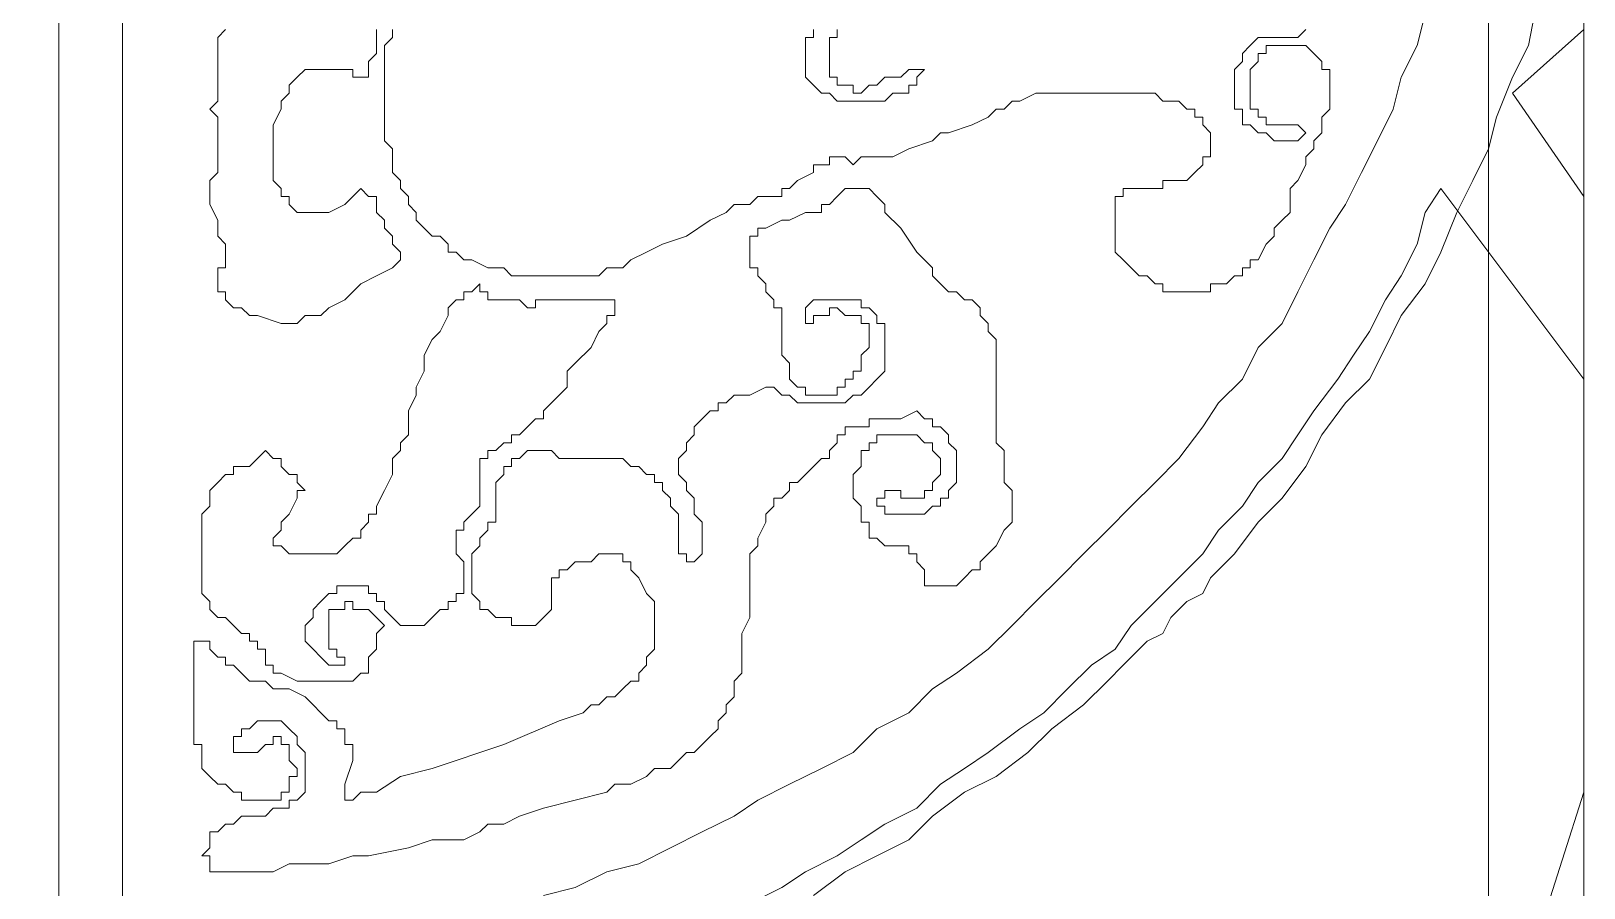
# Model space of a CAD drawing. Extents: x -66030 to 95157, y -13132 to 45879.
# Drawn here: x -49999 to -49236, y 27180 to 27601 of the extents above; entities that cross this region are included whole.
import ezdxf

# ---------------------------------------------------------------- set-up
doc = ezdxf.new("R2010")
doc.units = 0
doc.header["$LTSCALE"] = 100
doc.header["$MEASUREMENT"] = 0
doc.layers.get('0').update_dxf_attribs({"linetype": 'CONTINUOUS'})

msp = doc.modelspace()

# ---------------------------------------------------------------- linework, layer by layer
at = {"lineweight": 0}
for points in [[(-50727.7, 24422.57), (-49235.62, 24422.57), (-49235.62, 29164.42), (-50727.7, 29164.42), (-50727.7, 24422.57)], [(-50680.82, 24469.45), (-49282.49, 24469.45), (-49282.49, 29113.64), (-50680.82, 29113.64), (-50680.82, 24469.45)], [(-49985.56, 28555.09), (-49954.31, 28555.09), (-49954.31, 27109.88), (-49985.56, 27109.88), (-49985.56, 28555.09)], [(-49540.28, 27469.23), (-49536.38, 27469.23), (-49536.38, 27469.23), (-49532.47, 27465.32), (-49532.47, 27465.32), (-49532.47, 27461.42), (-49532.47, 27461.42), (-49528.56, 27457.51), (-49528.56, 27453.6), (-49524.66, 27449.7), (-49524.66, 27441.89), (-49524.66, 27437.98), (-49524.66, 27434.07), (-49524.66, 27430.17), (-49524.66, 27426.26), (-49524.66, 27422.36), (-49524.66, 27414.55), (-49524.66, 27410.64), (-49524.66, 27406.73), (-49524.66, 27402.83), (-49524.66, 27398.92), (-49520.75, 27395.02), (-49520.75, 27383.3), (-49520.75, 27379.39), (-49516.85, 27375.49), (-49516.85, 27367.67), (-49516.85, 27367.67), (-49516.85, 27363.77), (-49516.85, 27363.77), (-49516.85, 27359.86), (-49520.75, 27355.96), (-49520.75, 27355.96), (-49524.66, 27348.14), (-49528.56, 27344.24), (-49528.56, 27344.24), (-49532.47, 27340.33), (-49532.47, 27336.43), (-49536.38, 27336.43), (-49540.28, 27332.52), (-49540.28, 27332.52), (-49544.19, 27328.61), (-49548.09, 27328.61), (-49548.09, 27328.61), (-49552, 27328.61), (-49555.9, 27328.61), (-49559.81, 27328.61), (-49559.81, 27332.52), (-49559.81, 27332.52), (-49559.81, 27336.43), (-49563.72, 27340.33), (-49563.72, 27344.24), (-49567.62, 27344.24), (-49567.62, 27344.24), (-49567.62, 27344.24), (-49567.62, 27348.14), (-49571.53, 27348.14), (-49575.43, 27348.14), (-49579.34, 27348.14), (-49583.25, 27352.05), (-49583.25, 27352.05), (-49587.15, 27352.05), (-49587.15, 27355.96), (-49587.15, 27355.96), (-49587.15, 27359.86), (-49591.06, 27359.86), (-49591.06, 27363.77), (-49591.06, 27367.67), (-49594.96, 27371.58), (-49594.96, 27371.58), (-49594.96, 27375.49), (-49594.96, 27379.39), (-49594.96, 27379.39), (-49594.96, 27383.3), (-49591.06, 27387.2), (-49591.06, 27387.2), (-49591.06, 27391.11), (-49591.06, 27395.02), (-49587.15, 27395.02), (-49587.15, 27398.92), (-49583.25, 27398.92), (-49583.25, 27402.83), (-49579.34, 27402.83), (-49579.34, 27402.83), (-49575.43, 27402.83), (-49571.53, 27402.83), (-49571.53, 27402.83), (-49567.62, 27402.83), (-49563.72, 27402.83), (-49563.72, 27402.83), (-49559.81, 27398.92), (-49555.9, 27398.92), (-49555.9, 27395.02), (-49555.9, 27395.02), (-49552, 27391.11), (-49552, 27387.2), (-49552, 27387.2), (-49552, 27383.3), (-49555.9, 27379.39), (-49555.9, 27375.49), (-49559.81, 27375.49), (-49559.81, 27371.58), (-49559.81, 27371.58), (-49563.72, 27371.58), (-49563.72, 27371.58), (-49563.72, 27371.58), (-49567.62, 27371.58), (-49567.62, 27371.58), (-49567.62, 27371.58), (-49571.53, 27371.58), (-49571.53, 27375.49), (-49571.53, 27375.49), (-49575.43, 27375.49), (-49579.34, 27375.49), (-49579.34, 27375.49), (-49579.34, 27371.58), (-49583.25, 27371.58), (-49583.25, 27371.58), (-49583.25, 27367.67), (-49579.34, 27367.67), (-49579.34, 27367.67), (-49579.34, 27363.77), (-49575.43, 27363.77), (-49575.43, 27363.77), (-49575.43, 27363.77), (-49571.53, 27363.77), (-49571.53, 27363.77), (-49567.62, 27363.77), (-49567.62, 27363.77), (-49567.62, 27363.77), (-49563.72, 27363.77), (-49559.81, 27363.77), (-49559.81, 27363.77), (-49555.9, 27367.67), (-49555.9, 27367.67), (-49552, 27367.67), (-49552, 27371.58), (-49552, 27371.58), (-49548.09, 27371.58), (-49548.09, 27375.49), (-49548.09, 27375.49), (-49544.19, 27379.39), (-49544.19, 27379.39), (-49544.19, 27383.3), (-49544.19, 27383.3), (-49544.19, 27387.2), (-49544.19, 27387.2), (-49544.19, 27391.11), (-49544.19, 27391.11), (-49544.19, 27395.02), (-49544.19, 27395.02), (-49548.09, 27398.92), (-49548.09, 27398.92), (-49548.09, 27402.83), (-49548.09, 27402.83), (-49552, 27406.73), (-49552, 27406.73), (-49555.9, 27406.73), (-49555.9, 27410.64), (-49559.81, 27410.64), (-49559.81, 27410.64), (-49563.72, 27414.55), (-49571.53, 27410.64), (-49579.34, 27410.64), (-49587.15, 27410.64), (-49587.15, 27406.73), (-49591.06, 27406.73), (-49594.96, 27406.73), (-49598.87, 27406.73), (-49598.87, 27402.83), (-49598.87, 27402.83), (-49602.78, 27402.83), (-49602.78, 27402.83), (-49602.78, 27398.92), (-49602.78, 27398.92), (-49602.78, 27398.92), (-49606.68, 27395.02), (-49606.68, 27391.11), (-49610.59, 27391.11), (-49614.49, 27387.2), (-49618.4, 27383.3), (-49622.31, 27379.39), (-49626.21, 27379.39), (-49626.21, 27375.49), (-49630.12, 27371.58), (-49634.02, 27371.58), (-49634.02, 27367.67), (-49637.93, 27363.77), (-49637.93, 27359.86), (-49641.84, 27352.05), (-49641.84, 27348.14), (-49645.74, 27344.24), (-49645.74, 27344.24), (-49645.74, 27340.33), (-49645.74, 27332.52), (-49645.74, 27324.71), (-49645.74, 27312.99), (-49649.65, 27305.18), (-49649.65, 27297.37), (-49649.65, 27289.55), (-49649.65, 27285.65), (-49653.55, 27281.74), (-49653.55, 27277.84), (-49653.55, 27273.93), (-49657.46, 27270.02), (-49657.46, 27266.12), (-49661.37, 27262.21), (-49661.37, 27258.31), (-49665.27, 27254.4), (-49665.27, 27254.4), (-49669.18, 27250.49), (-49673.08, 27246.59), (-49676.99, 27246.59), (-49680.9, 27242.68), (-49684.8, 27238.78), (-49692.61, 27238.78), (-49696.52, 27234.87), (-49704.33, 27230.96), (-49712.14, 27230.96), (-49716.05, 27227.06), (-49731.67, 27223.15), (-49747.3, 27219.25), (-49759.02, 27215.34), (-49766.83, 27211.43), (-49774.64, 27211.43), (-49778.55, 27207.53), (-49786.36, 27203.62), (-49790.26, 27203.62), (-49801.98, 27203.62), (-49813.7, 27199.72), (-49833.23, 27195.81), (-49841.04, 27195.81), (-49852.76, 27191.9), (-49860.57, 27191.9), (-49872.29, 27191.9), (-49880.1, 27188), (-49891.82, 27188), (-49899.63, 27188), (-49903.54, 27188), (-49907.44, 27188), (-49907.44, 27188), (-49911.35, 27188), (-49911.35, 27191.9), (-49911.35, 27191.9), (-49911.35, 27191.9), (-49911.35, 27191.9), (-49911.35, 27195.81), (-49915.25, 27195.81), (-49911.35, 27199.72), (-49911.35, 27199.72), (-49911.35, 27203.62), (-49911.35, 27207.53), (-49907.44, 27207.53), (-49907.44, 27207.53), (-49903.54, 27211.43), (-49903.54, 27211.43), (-49899.63, 27211.43), (-49895.72, 27215.34), (-49895.72, 27215.34), (-49891.82, 27215.34), (-49884.01, 27215.34), (-49880.1, 27219.25), (-49876.19, 27219.25), (-49872.29, 27219.25), (-49872.29, 27223.15), (-49868.38, 27223.15), (-49868.38, 27223.15), (-49868.38, 27223.15), (-49864.48, 27227.06), (-49864.48, 27227.06), (-49864.48, 27227.06), (-49864.48, 27230.96), (-49864.48, 27234.87), (-49864.48, 27234.87), (-49864.48, 27238.78), (-49864.48, 27242.68), (-49864.48, 27246.59), (-49864.48, 27246.59), (-49868.38, 27250.49), (-49868.38, 27254.4), (-49868.38, 27254.4), (-49872.29, 27258.31), (-49872.29, 27258.31), (-49876.19, 27262.21), (-49876.19, 27262.21), (-49880.1, 27262.21), (-49884.01, 27262.21), (-49887.91, 27262.21), (-49891.82, 27258.31), (-49891.82, 27258.31), (-49895.72, 27258.31), (-49895.72, 27258.31), (-49895.72, 27254.4), (-49899.63, 27254.4), (-49899.63, 27250.49), (-49899.63, 27250.49), (-49899.63, 27246.59), (-49899.63, 27246.59), (-49899.63, 27246.59), (-49899.63, 27246.59), (-49899.63, 27246.59), (-49895.72, 27246.59), (-49895.72, 27246.59), (-49891.82, 27246.59), (-49887.91, 27246.59), (-49884.01, 27250.49), (-49880.1, 27250.49), (-49880.1, 27254.4), (-49880.1, 27254.4), (-49876.19, 27254.4), (-49876.19, 27254.4), (-49876.19, 27250.49), (-49876.19, 27250.49), (-49872.29, 27250.49), (-49872.29, 27250.49), (-49872.29, 27246.59), (-49872.29, 27246.59), (-49872.29, 27242.68), (-49868.38, 27238.78), (-49868.38, 27234.87), (-49872.29, 27234.87), (-49872.29, 27230.96), (-49872.29, 27230.96), (-49872.29, 27227.06), (-49872.29, 27227.06), (-49876.19, 27227.06), (-49876.19, 27223.15), (-49876.19, 27223.15), (-49880.1, 27223.15), (-49884.01, 27223.15), (-49884.01, 27223.15), (-49887.91, 27223.15), (-49891.82, 27223.15), (-49895.72, 27223.15), (-49895.72, 27227.06), (-49899.63, 27227.06), (-49899.63, 27227.06), (-49903.54, 27230.96), (-49907.44, 27230.96), (-49907.44, 27230.96), (-49911.35, 27234.87), (-49911.35, 27234.87), (-49915.25, 27238.78), (-49915.25, 27242.68), (-49915.25, 27242.68), (-49915.25, 27246.59), (-49915.25, 27250.49), (-49919.16, 27250.49), (-49919.16, 27254.4), (-49919.16, 27258.31), (-49919.16, 27262.21), (-49919.16, 27262.21), (-49919.16, 27266.12), (-49919.16, 27273.93), (-49919.16, 27277.84), (-49919.16, 27281.74), (-49919.16, 27285.65), (-49919.16, 27289.55), (-49919.16, 27297.37), (-49919.16, 27297.37), (-49919.16, 27297.37), (-49919.16, 27301.27), (-49915.25, 27301.27), (-49915.25, 27301.27), (-49915.25, 27301.27), (-49915.25, 27301.27), (-49915.25, 27301.27), (-49911.35, 27301.27), (-49911.35, 27297.37), (-49911.35, 27297.37), (-49907.44, 27293.46), (-49907.44, 27293.46), (-49903.54, 27293.46), (-49903.54, 27289.55), (-49899.63, 27289.55), (-49895.72, 27285.65), (-49891.82, 27281.74), (-49884.01, 27281.74), (-49880.1, 27277.84), (-49872.29, 27277.84), (-49864.48, 27273.93), (-49860.57, 27270.02), (-49856.66, 27266.12), (-49852.76, 27262.21), (-49848.85, 27262.21), (-49848.85, 27258.31), (-49848.85, 27258.31), (-49844.95, 27258.31), (-49844.95, 27254.4), (-49844.95, 27250.49), (-49841.04, 27250.49), (-49841.04, 27246.59), (-49841.04, 27246.59), (-49841.04, 27242.68), (-49844.95, 27230.96), (-49844.95, 27227.06), (-49844.95, 27227.06), (-49844.95, 27223.15), (-49844.95, 27223.15), (-49844.95, 27223.15), (-49841.04, 27223.15), (-49841.04, 27223.15), (-49837.13, 27227.06), (-49829.32, 27227.06), (-49817.6, 27234.87), (-49801.98, 27238.78), (-49766.83, 27250.49), (-49739.49, 27262.21), (-49727.77, 27266.12), (-49723.86, 27270.02), (-49719.96, 27270.02), (-49716.05, 27273.93), (-49712.14, 27273.93), (-49708.24, 27277.84), (-49704.33, 27281.74), (-49700.43, 27281.74), (-49700.43, 27285.65), (-49696.52, 27289.55), (-49696.52, 27293.46), (-49692.61, 27297.37), (-49692.61, 27301.27), (-49692.61, 27305.18), (-49692.61, 27309.08), (-49692.61, 27312.99), (-49692.61, 27320.8), (-49696.52, 27324.71), (-49700.43, 27332.52), (-49704.33, 27336.43), (-49704.33, 27340.33), (-49704.33, 27340.33), (-49708.24, 27340.33), (-49708.24, 27344.24), (-49712.14, 27344.24), (-49712.14, 27344.24), (-49716.05, 27344.24), (-49719.96, 27344.24), (-49719.96, 27344.24), (-49723.86, 27340.33), (-49731.67, 27340.33), (-49735.58, 27336.43), (-49735.58, 27336.43), (-49739.49, 27336.43), (-49739.49, 27332.52), (-49739.49, 27332.52), (-49743.39, 27332.52), (-49743.39, 27328.61), (-49743.39, 27324.71), (-49743.39, 27320.8), (-49743.39, 27316.9), (-49743.39, 27316.9), (-49747.3, 27312.99), (-49747.3, 27312.99), (-49747.3, 27312.99), (-49751.2, 27309.08), (-49751.2, 27309.08), (-49751.2, 27309.08), (-49755.11, 27309.08), (-49755.11, 27309.08), (-49759.02, 27309.08), (-49762.92, 27309.08), (-49762.92, 27312.99), (-49766.83, 27312.99), (-49770.73, 27312.99), (-49770.73, 27312.99), (-49770.73, 27312.99), (-49774.64, 27316.9), (-49774.64, 27316.9), (-49778.55, 27316.9), (-49778.55, 27320.8), (-49778.55, 27320.8), (-49782.45, 27324.71), (-49782.45, 27328.61), (-49782.45, 27332.52), (-49782.45, 27332.52), (-49782.45, 27336.43), (-49782.45, 27340.33), (-49782.45, 27344.24), (-49778.55, 27348.14), (-49778.55, 27352.05), (-49774.64, 27355.96), (-49774.64, 27355.96), (-49774.64, 27359.86), (-49770.73, 27359.86), (-49770.73, 27359.86), (-49770.73, 27363.77), (-49770.73, 27367.67), (-49770.73, 27371.58), (-49770.73, 27375.49), (-49770.73, 27379.39), (-49770.73, 27379.39), (-49766.83, 27383.3), (-49766.83, 27383.3), (-49766.83, 27387.2), (-49762.92, 27387.2), (-49762.92, 27387.2), (-49762.92, 27391.11), (-49759.02, 27391.11), (-49759.02, 27391.11), (-49755.11, 27395.02), (-49755.11, 27395.02), (-49755.11, 27395.02), (-49751.2, 27395.02), (-49751.2, 27395.02), (-49747.3, 27395.02), (-49743.39, 27395.02), (-49739.49, 27391.11), (-49735.58, 27391.11), (-49735.58, 27391.11), (-49731.67, 27391.11), (-49727.77, 27391.11), (-49723.86, 27391.11), (-49719.96, 27391.11), (-49716.05, 27391.11), (-49708.24, 27391.11), (-49704.33, 27387.2), (-49700.43, 27387.2), (-49696.52, 27383.3), (-49692.61, 27383.3), (-49692.61, 27379.39), (-49692.61, 27379.39), (-49688.71, 27379.39), (-49688.71, 27375.49), (-49688.71, 27375.49), (-49684.8, 27371.58), (-49684.8, 27371.58), (-49684.8, 27367.67), (-49684.8, 27367.67), (-49680.9, 27363.77), (-49680.9, 27363.77), (-49680.9, 27359.86), (-49680.9, 27355.96), (-49680.9, 27352.05), (-49680.9, 27348.14), (-49680.9, 27344.24), (-49676.99, 27344.24), (-49676.99, 27340.33), (-49676.99, 27340.33), (-49676.99, 27340.33), (-49673.08, 27340.33), (-49673.08, 27340.33), (-49673.08, 27340.33), (-49673.08, 27340.33), (-49669.18, 27344.24), (-49669.18, 27344.24), (-49669.18, 27348.14), (-49669.18, 27352.05), (-49669.18, 27355.96), (-49669.18, 27355.96), (-49669.18, 27359.86), (-49673.08, 27363.77), (-49673.08, 27371.58), (-49676.99, 27375.49), (-49676.99, 27379.39), (-49680.9, 27383.3), (-49680.9, 27383.3), (-49680.9, 27387.2), (-49680.9, 27391.11), (-49676.99, 27395.02), (-49676.99, 27398.92), (-49676.99, 27398.92), (-49673.08, 27402.83), (-49673.08, 27402.83), (-49673.08, 27406.73), (-49669.18, 27410.64), (-49669.18, 27410.64), (-49665.27, 27414.55), (-49661.37, 27414.55), (-49661.37, 27418.45), (-49657.46, 27418.45), (-49653.55, 27422.36), (-49653.55, 27422.36), (-49649.65, 27422.36), (-49645.74, 27422.36), (-49637.93, 27426.26), (-49634.02, 27426.26), (-49630.12, 27422.36), (-49626.21, 27422.36), (-49626.21, 27422.36), (-49622.31, 27418.45), (-49622.31, 27418.45), (-49618.4, 27418.45), (-49614.49, 27418.45), (-49614.49, 27418.45), (-49610.59, 27418.45), (-49606.68, 27418.45), (-49606.68, 27418.45), (-49602.78, 27418.45), (-49598.87, 27418.45), (-49598.87, 27418.45), (-49594.96, 27422.36), (-49594.96, 27422.36), (-49591.06, 27422.36), (-49591.06, 27422.36), (-49587.15, 27426.26), (-49587.15, 27426.26), (-49583.25, 27430.17), (-49583.25, 27430.17), (-49583.25, 27430.17), (-49579.34, 27434.07), (-49579.34, 27434.07), (-49579.34, 27437.98), (-49579.34, 27437.98), (-49579.34, 27441.89), (-49579.34, 27441.89), (-49579.34, 27445.79), (-49579.34, 27449.7), (-49579.34, 27453.6), (-49579.34, 27457.51), (-49583.25, 27457.51), (-49583.25, 27461.42), (-49583.25, 27461.42), (-49583.25, 27461.42), (-49587.15, 27465.32), (-49587.15, 27465.32), (-49591.06, 27465.32), (-49591.06, 27465.32), (-49591.06, 27469.23), (-49594.96, 27469.23), (-49594.96, 27469.23), (-49598.87, 27469.23), (-49602.78, 27469.23), (-49602.78, 27469.23), (-49606.68, 27469.23), (-49606.68, 27469.23), (-49610.59, 27469.23), (-49614.49, 27469.23), (-49614.49, 27469.23), (-49618.4, 27465.32), (-49618.4, 27465.32), (-49618.4, 27461.42), (-49618.4, 27461.42), (-49618.4, 27461.42), (-49618.4, 27457.51), (-49618.4, 27457.51), (-49618.4, 27457.51), (-49618.4, 27457.51), (-49618.4, 27457.51), (-49614.49, 27457.51), (-49614.49, 27461.42), (-49610.59, 27461.42), (-49610.59, 27461.42), (-49610.59, 27461.42), (-49606.68, 27461.42), (-49606.68, 27465.32), (-49602.78, 27465.32), (-49602.78, 27465.32), (-49598.87, 27461.42), (-49598.87, 27461.42), (-49594.96, 27461.42), (-49594.96, 27461.42), (-49591.06, 27461.42), (-49591.06, 27457.51), (-49587.15, 27457.51), (-49587.15, 27453.6), (-49587.15, 27449.7), (-49587.15, 27445.79), (-49591.06, 27441.89), (-49591.06, 27437.98), (-49591.06, 27434.07), (-49594.96, 27434.07), (-49594.96, 27430.17), (-49598.87, 27430.17), (-49598.87, 27426.26), (-49602.78, 27426.26), (-49602.78, 27422.36), (-49606.68, 27422.36), (-49610.59, 27422.36), (-49610.59, 27422.36), (-49610.59, 27422.36), (-49614.49, 27422.36), (-49614.49, 27422.36), (-49618.4, 27422.36), (-49618.4, 27426.26), (-49622.31, 27426.26), (-49622.31, 27426.26), (-49622.31, 27426.26), (-49626.21, 27430.17), (-49626.21, 27434.07), (-49626.21, 27434.07), (-49626.21, 27437.98), (-49630.12, 27441.89), (-49630.12, 27445.79), (-49630.12, 27453.6), (-49630.12, 27457.51), (-49630.12, 27461.42), (-49630.12, 27465.32), (-49634.02, 27465.32), (-49634.02, 27469.23), (-49637.93, 27473.13), (-49637.93, 27477.04), (-49641.84, 27480.95), (-49641.84, 27484.85), (-49645.74, 27484.85), (-49645.74, 27488.76), (-49645.74, 27488.76), (-49645.74, 27492.66), (-49645.74, 27492.66), (-49645.74, 27496.57), (-49645.74, 27500.48), (-49645.74, 27500.48), (-49645.74, 27500.48), (-49645.74, 27500.48), (-49641.84, 27500.48), (-49641.84, 27504.38), (-49637.93, 27504.38), (-49630.12, 27508.29), (-49626.21, 27508.29), (-49618.4, 27512.19), (-49618.4, 27512.19), (-49614.49, 27512.19), (-49614.49, 27512.19), (-49614.49, 27512.19), (-49614.49, 27512.19), (-49610.59, 27512.19), (-49610.59, 27516.1), (-49606.68, 27516.1), (-49602.78, 27520.01), (-49598.87, 27523.91), (-49598.87, 27523.91), (-49594.96, 27523.91), (-49594.96, 27523.91), (-49591.06, 27523.91), (-49591.06, 27523.91), (-49587.15, 27523.91), (-49587.15, 27523.91), (-49587.15, 27523.91), (-49583.25, 27520.01), (-49579.34, 27516.1), (-49579.34, 27512.19), (-49571.53, 27504.38), (-49563.72, 27492.66), (-49559.81, 27488.76), (-49555.9, 27484.85), (-49555.9, 27480.95), (-49552, 27477.04), (-49548.09, 27473.13), (-49544.19, 27473.13), (-49544.19, 27473.13), (-49544.19, 27473.13), (-49540.28, 27469.23), (-49540.28, 27469.23), (-49540.28, 27469.23)], [(-49751.2, 27469.23), (-49747.3, 27469.23), (-49743.39, 27469.23), (-49731.67, 27469.23), (-49719.96, 27469.23), (-49716.05, 27469.23), (-49716.05, 27469.23), (-49716.05, 27469.23), (-49712.14, 27469.23), (-49712.14, 27465.32), (-49712.14, 27465.32), (-49712.14, 27461.42), (-49716.05, 27461.42), (-49716.05, 27457.51), (-49716.05, 27457.51), (-49716.05, 27457.51), (-49716.05, 27457.51), (-49719.96, 27453.6), (-49723.86, 27445.79), (-49731.67, 27437.98), (-49735.58, 27434.07), (-49735.58, 27426.26), (-49739.49, 27422.36), (-49743.39, 27418.45), (-49743.39, 27418.45), (-49747.3, 27414.55), (-49747.3, 27410.64), (-49751.2, 27410.64), (-49755.11, 27406.73), (-49755.11, 27406.73), (-49759.02, 27402.83), (-49762.92, 27402.83), (-49762.92, 27398.92), (-49766.83, 27398.92), (-49770.73, 27395.02), (-49774.64, 27395.02), (-49774.64, 27395.02), (-49774.64, 27395.02), (-49774.64, 27391.11), (-49778.55, 27391.11), (-49778.55, 27387.2), (-49778.55, 27387.2), (-49778.55, 27383.3), (-49778.55, 27379.39), (-49778.55, 27375.49), (-49778.55, 27371.58), (-49778.55, 27371.58), (-49778.55, 27367.67), (-49778.55, 27367.67), (-49778.55, 27367.67), (-49782.45, 27363.77), (-49782.45, 27363.77), (-49782.45, 27363.77), (-49786.36, 27359.86), (-49786.36, 27359.86), (-49786.36, 27355.96), (-49790.26, 27355.96), (-49790.26, 27352.05), (-49790.26, 27348.14), (-49790.26, 27348.14), (-49790.26, 27344.24), (-49786.36, 27340.33), (-49786.36, 27336.43), (-49786.36, 27336.43), (-49786.36, 27332.52), (-49786.36, 27332.52), (-49786.36, 27328.61), (-49786.36, 27328.61), (-49786.36, 27324.71), (-49786.36, 27324.71), (-49790.26, 27324.71), (-49790.26, 27320.8), (-49794.17, 27320.8), (-49794.17, 27316.9), (-49798.07, 27316.9), (-49801.98, 27312.99), (-49801.98, 27312.99), (-49805.89, 27309.08), (-49805.89, 27309.08), (-49809.79, 27309.08), (-49813.7, 27309.08), (-49813.7, 27309.08), (-49817.6, 27309.08), (-49817.6, 27309.08), (-49821.51, 27312.99), (-49821.51, 27312.99), (-49821.51, 27312.99), (-49825.42, 27316.9), (-49825.42, 27320.8), (-49829.32, 27320.8), (-49829.32, 27324.71), (-49829.32, 27324.71), (-49833.23, 27324.71), (-49833.23, 27328.61), (-49837.13, 27328.61), (-49837.13, 27328.61), (-49841.04, 27328.61), (-49844.95, 27328.61), (-49844.95, 27328.61), (-49848.85, 27328.61), (-49848.85, 27324.71), (-49852.76, 27324.71), (-49852.76, 27324.71), (-49856.66, 27320.8), (-49856.66, 27320.8), (-49860.57, 27316.9), (-49860.57, 27316.9), (-49860.57, 27312.99), (-49860.57, 27312.99), (-49864.48, 27309.08), (-49864.48, 27301.27), (-49864.48, 27301.27), (-49864.48, 27301.27), (-49860.57, 27297.37), (-49860.57, 27297.37), (-49860.57, 27297.37), (-49856.66, 27293.46), (-49856.66, 27293.46), (-49856.66, 27293.46), (-49852.76, 27289.55), (-49852.76, 27289.55), (-49852.76, 27289.55), (-49848.85, 27289.55), (-49848.85, 27289.55), (-49848.85, 27289.55), (-49844.95, 27289.55), (-49844.95, 27293.46), (-49844.95, 27293.46), (-49844.95, 27293.46), (-49848.85, 27293.46), (-49848.85, 27297.37), (-49848.85, 27297.37), (-49852.76, 27297.37), (-49852.76, 27297.37), (-49852.76, 27301.27), (-49852.76, 27305.18), (-49852.76, 27305.18), (-49852.76, 27309.08), (-49852.76, 27312.99), (-49852.76, 27312.99), (-49852.76, 27316.9), (-49848.85, 27316.9), (-49848.85, 27316.9), (-49848.85, 27316.9), (-49844.95, 27316.9), (-49844.95, 27320.8), (-49841.04, 27320.8), (-49841.04, 27316.9), (-49837.13, 27316.9), (-49833.23, 27316.9), (-49833.23, 27316.9), (-49829.32, 27312.99), (-49829.32, 27312.99), (-49829.32, 27312.99), (-49825.42, 27309.08), (-49825.42, 27309.08), (-49829.32, 27305.18), (-49829.32, 27301.27), (-49829.32, 27297.37), (-49833.23, 27293.46), (-49833.23, 27289.55), (-49833.23, 27289.55), (-49833.23, 27285.65), (-49837.13, 27285.65), (-49837.13, 27285.65), (-49841.04, 27281.74), (-49841.04, 27281.74), (-49844.95, 27281.74), (-49848.85, 27281.74), (-49848.85, 27281.74), (-49852.76, 27281.74), (-49852.76, 27281.74), (-49856.66, 27281.74), (-49860.57, 27281.74), (-49860.57, 27281.74), (-49864.48, 27281.74), (-49868.38, 27281.74), (-49868.38, 27281.74), (-49876.19, 27285.65), (-49876.19, 27285.65), (-49880.1, 27285.65), (-49880.1, 27289.55), (-49884.01, 27289.55), (-49884.01, 27293.46), (-49884.01, 27293.46), (-49884.01, 27297.37), (-49887.91, 27297.37), (-49887.91, 27301.27), (-49891.82, 27301.27), (-49891.82, 27305.18), (-49891.82, 27305.18), (-49895.72, 27305.18), (-49899.63, 27309.08), (-49903.54, 27312.99), (-49907.44, 27312.99), (-49907.44, 27312.99), (-49911.35, 27316.9), (-49911.35, 27316.9), (-49911.35, 27320.8), (-49911.35, 27320.8), (-49915.25, 27324.71), (-49915.25, 27324.71), (-49915.25, 27332.52), (-49915.25, 27336.43), (-49915.25, 27340.33), (-49915.25, 27344.24), (-49915.25, 27348.14), (-49915.25, 27352.05), (-49915.25, 27359.86), (-49915.25, 27363.77), (-49911.35, 27367.67), (-49911.35, 27371.58), (-49911.35, 27375.49), (-49907.44, 27379.39), (-49907.44, 27379.39), (-49903.54, 27383.3), (-49903.54, 27383.3), (-49903.54, 27383.3), (-49899.63, 27383.3), (-49899.63, 27383.3), (-49899.63, 27387.2), (-49895.72, 27387.2), (-49891.82, 27387.2), (-49891.82, 27387.2), (-49891.82, 27387.2), (-49887.91, 27391.11), (-49887.91, 27391.11), (-49887.91, 27391.11), (-49887.91, 27391.11), (-49884.01, 27395.02), (-49884.01, 27395.02), (-49880.1, 27391.11), (-49880.1, 27391.11), (-49880.1, 27391.11), (-49876.19, 27391.11), (-49876.19, 27387.2), (-49872.29, 27383.3), (-49868.38, 27383.3), (-49868.38, 27379.39), (-49864.48, 27375.49), (-49868.38, 27375.49), (-49868.38, 27371.58), (-49872.29, 27363.77), (-49876.19, 27359.86), (-49876.19, 27355.96), (-49880.1, 27352.05), (-49880.1, 27352.05), (-49880.1, 27352.05), (-49880.1, 27348.14), (-49876.19, 27348.14), (-49876.19, 27348.14), (-49876.19, 27348.14), (-49872.29, 27344.24), (-49872.29, 27344.24), (-49868.38, 27344.24), (-49868.38, 27344.24), (-49864.48, 27344.24), (-49860.57, 27344.24), (-49860.57, 27344.24), (-49856.66, 27344.24), (-49852.76, 27344.24), (-49852.76, 27344.24), (-49848.85, 27344.24), (-49848.85, 27344.24), (-49844.95, 27348.14), (-49844.95, 27348.14), (-49841.04, 27352.05), (-49837.13, 27352.05), (-49837.13, 27355.96), (-49833.23, 27359.86), (-49833.23, 27363.77), (-49829.32, 27363.77), (-49829.32, 27367.67), (-49825.42, 27375.49), (-49821.51, 27383.3), (-49821.51, 27391.11), (-49817.6, 27395.02), (-49817.6, 27398.92), (-49813.7, 27402.83), (-49813.7, 27414.55), (-49809.79, 27422.36), (-49809.79, 27426.26), (-49805.89, 27434.07), (-49805.89, 27441.89), (-49801.98, 27449.7), (-49798.07, 27453.6), (-49794.17, 27461.42), (-49794.17, 27461.42), (-49794.17, 27465.32), (-49790.26, 27469.23), (-49790.26, 27469.23), (-49786.36, 27469.23), (-49786.36, 27473.13), (-49782.45, 27473.13), (-49782.45, 27473.13), (-49778.55, 27477.04), (-49778.55, 27477.04), (-49778.55, 27473.13), (-49774.64, 27473.13), (-49774.64, 27473.13), (-49774.64, 27469.23), (-49770.73, 27469.23), (-49770.73, 27469.23), (-49762.92, 27469.23), (-49759.02, 27469.23), (-49755.11, 27465.32), (-49751.2, 27465.32), (-49751.2, 27469.23)]]:
    msp.add_lwpolyline(points, close=True, dxfattribs=at)
for points in [[(-49259.05, 27613.75), (-49262.96, 27594.22), (-49270.77, 27578.6), (-49278.58, 27559.07), (-49282.49, 27543.44), (-49290.3, 27527.82), (-49298.11, 27512.19), (-49305.92, 27492.66), (-49313.73, 27477.04), (-49325.45, 27461.42), (-49333.26, 27445.79), (-49341.08, 27430.17), (-49352.79, 27418.45), (-49364.51, 27402.83), (-49372.32, 27387.2), (-49384.04, 27371.58), (-49395.76, 27359.86), (-49407.48, 27344.24), (-49419.2, 27332.52), (-49423.1, 27324.71), (-49430.91, 27320.8), (-49438.73, 27312.99), (-49442.63, 27305.18), (-49450.44, 27301.27), (-49458.26, 27293.46), (-49462.16, 27289.55), (-49469.97, 27281.74), (-49481.69, 27270.02), (-49497.32, 27258.31), (-49509.03, 27246.59), (-49524.66, 27234.87), (-49540.28, 27227.06), (-49555.9, 27215.34), (-49567.62, 27203.62), (-49583.25, 27195.81), (-49598.87, 27188), (-49614.49, 27176.28)], [(-49313.73, 27609.84), (-49317.64, 27594.22), (-49325.45, 27578.6), (-49329.36, 27562.97), (-49337.17, 27547.35), (-49344.98, 27531.72), (-49352.79, 27516.1), (-49360.61, 27504.38), (-49368.42, 27488.76), (-49376.23, 27473.13), (-49384.04, 27457.51), (-49395.76, 27445.79), (-49403.57, 27430.17), (-49415.29, 27418.45), (-49423.1, 27406.73), (-49434.82, 27391.11), (-49446.54, 27379.39), (-49458.26, 27367.67), (-49469.97, 27355.96), (-49481.69, 27344.24), (-49493.41, 27332.52), (-49505.13, 27320.8), (-49516.85, 27309.08), (-49528.56, 27297.37), (-49544.19, 27285.65), (-49555.9, 27277.84), (-49567.62, 27266.12), (-49583.25, 27258.31), (-49594.96, 27246.59), (-49610.59, 27238.78), (-49626.21, 27230.96), (-49641.84, 27223.15), (-49653.55, 27215.34), (-49669.18, 27207.53), (-49684.8, 27199.72), (-49700.43, 27191.9), (-49716.05, 27188), (-49731.67, 27180.19), (-49747.3, 27176.28)], [(-49829.32, 27602.03), (-49829.32, 27598.13), (-49829.32, 27590.31), (-49833.23, 27586.41), (-49833.23, 27582.5), (-49833.23, 27578.6), (-49837.13, 27578.6), (-49837.13, 27578.6), (-49841.04, 27578.6), (-49841.04, 27582.5), (-49844.95, 27582.5), (-49848.85, 27582.5), (-49852.76, 27582.5), (-49856.66, 27582.5), (-49860.57, 27582.5), (-49860.57, 27582.5), (-49860.57, 27582.5), (-49864.48, 27582.5), (-49864.48, 27582.5), (-49868.38, 27578.6), (-49868.38, 27578.6), (-49868.38, 27578.6), (-49872.29, 27574.69), (-49872.29, 27574.69), (-49872.29, 27570.78), (-49876.19, 27566.88), (-49876.19, 27562.97), (-49880.1, 27555.16), (-49880.1, 27551.25), (-49880.1, 27547.35), (-49880.1, 27543.44), (-49880.1, 27539.54), (-49880.1, 27535.63), (-49880.1, 27535.63), (-49880.1, 27531.72), (-49880.1, 27527.82), (-49876.19, 27523.91), (-49876.19, 27523.91), (-49876.19, 27520.01), (-49872.29, 27520.01), (-49872.29, 27516.1), (-49872.29, 27516.1), (-49868.38, 27512.19), (-49864.48, 27512.19), (-49864.48, 27512.19), (-49860.57, 27512.19), (-49856.66, 27512.19), (-49852.76, 27512.19), (-49844.95, 27516.1), (-49841.04, 27520.01), (-49841.04, 27520.01), (-49837.13, 27523.91), (-49837.13, 27523.91), (-49833.23, 27520.01), (-49833.23, 27520.01), (-49833.23, 27520.01), (-49829.32, 27520.01), (-49829.32, 27520.01), (-49829.32, 27516.1), (-49829.32, 27512.19), (-49829.32, 27512.19), (-49825.42, 27508.29), (-49825.42, 27504.38), (-49825.42, 27504.38), (-49821.51, 27500.48), (-49821.51, 27500.48), (-49821.51, 27496.57), (-49817.6, 27492.66), (-49817.6, 27492.66), (-49817.6, 27492.66), (-49817.6, 27492.66), (-49817.6, 27488.76), (-49817.6, 27488.76), (-49817.6, 27488.76), (-49821.51, 27484.85), (-49821.51, 27484.85), (-49829.32, 27480.95), (-49837.13, 27477.04), (-49841.04, 27473.13), (-49844.95, 27469.23), (-49852.76, 27465.32), (-49856.66, 27461.42), (-49860.57, 27461.42), (-49864.48, 27461.42), (-49868.38, 27457.51), (-49872.29, 27457.51), (-49872.29, 27457.51), (-49876.19, 27457.51), (-49887.91, 27461.42), (-49891.82, 27461.42), (-49895.72, 27465.32), (-49899.63, 27465.32), (-49899.63, 27465.32), (-49903.54, 27469.23), (-49903.54, 27469.23), (-49903.54, 27473.13), (-49907.44, 27473.13), (-49907.44, 27477.04), (-49907.44, 27480.95), (-49907.44, 27480.95), (-49907.44, 27484.85), (-49903.54, 27484.85), (-49903.54, 27488.76), (-49903.54, 27488.76), (-49903.54, 27492.66), (-49903.54, 27492.66), (-49903.54, 27496.57), (-49907.44, 27500.48), (-49907.44, 27504.38), (-49907.44, 27508.29), (-49911.35, 27516.1), (-49911.35, 27516.1), (-49911.35, 27520.01), (-49911.35, 27527.82), (-49907.44, 27531.72), (-49907.44, 27539.54), (-49907.44, 27543.44), (-49907.44, 27551.25), (-49907.44, 27551.25), (-49907.44, 27555.16), (-49907.44, 27559.07), (-49911.35, 27562.97), (-49907.44, 27566.88), (-49907.44, 27578.6), (-49907.44, 27586.41), (-49907.44, 27590.31), (-49907.44, 27594.22), (-49907.44, 27598.13), (-49903.54, 27602.03)], [(-49372.32, 27602.03), (-49376.23, 27598.13), (-49376.23, 27598.13), (-49376.23, 27598.13), (-49380.14, 27598.13), (-49384.04, 27598.13), (-49384.04, 27598.13), (-49387.95, 27598.13), (-49387.95, 27598.13), (-49391.85, 27598.13), (-49391.85, 27598.13), (-49395.76, 27598.13), (-49395.76, 27598.13), (-49399.67, 27594.22), (-49399.67, 27594.22), (-49399.67, 27594.22), (-49403.57, 27590.31), (-49403.57, 27590.31), (-49403.57, 27586.41), (-49407.48, 27582.5), (-49407.48, 27578.6), (-49407.48, 27574.69), (-49407.48, 27570.78), (-49407.48, 27566.88), (-49407.48, 27566.88), (-49407.48, 27562.97), (-49403.57, 27562.97), (-49403.57, 27559.07), (-49403.57, 27559.07), (-49403.57, 27555.16), (-49399.67, 27555.16), (-49399.67, 27555.16), (-49395.76, 27551.25), (-49395.76, 27551.25), (-49391.85, 27551.25), (-49387.95, 27547.35), (-49384.04, 27547.35), (-49380.14, 27547.35), (-49380.14, 27547.35), (-49376.23, 27547.35), (-49376.23, 27547.35), (-49376.23, 27547.35), (-49376.23, 27547.35), (-49372.32, 27551.25), (-49372.32, 27551.25), (-49376.23, 27555.16), (-49376.23, 27555.16), (-49380.14, 27555.16), (-49384.04, 27555.16), (-49387.95, 27555.16), (-49391.85, 27555.16), (-49391.85, 27559.07), (-49395.76, 27559.07), (-49395.76, 27559.07), (-49395.76, 27562.97), (-49395.76, 27562.97), (-49399.67, 27562.97), (-49399.67, 27562.97), (-49399.67, 27566.88), (-49399.67, 27566.88), (-49399.67, 27570.78), (-49399.67, 27570.78), (-49399.67, 27574.69), (-49399.67, 27578.6), (-49399.67, 27582.5), (-49395.76, 27586.41), (-49395.76, 27586.41), (-49395.76, 27586.41), (-49395.76, 27590.31), (-49391.85, 27590.31), (-49391.85, 27594.22), (-49387.95, 27594.22), (-49387.95, 27594.22), (-49384.04, 27594.22), (-49384.04, 27594.22), (-49380.14, 27594.22), (-49376.23, 27594.22), (-49376.23, 27594.22), (-49372.32, 27594.22), (-49372.32, 27594.22), (-49368.42, 27590.31), (-49368.42, 27590.31), (-49364.51, 27586.41), (-49364.51, 27586.41), (-49364.51, 27582.5), (-49360.61, 27582.5), (-49360.61, 27578.6), (-49360.61, 27574.69), (-49360.61, 27574.69), (-49360.61, 27570.78), (-49360.61, 27570.78), (-49360.61, 27566.88), (-49360.61, 27562.97), (-49364.51, 27559.07), (-49364.51, 27551.25), (-49368.42, 27547.35), (-49368.42, 27543.44), (-49372.32, 27539.54), (-49372.32, 27535.63), (-49376.23, 27527.82), (-49376.23, 27527.82), (-49380.14, 27523.91), (-49380.14, 27520.01), (-49380.14, 27516.1), (-49380.14, 27516.1), (-49380.14, 27512.19), (-49384.04, 27508.29), (-49384.04, 27508.29), (-49387.95, 27504.38), (-49387.95, 27500.48), (-49391.85, 27496.57), (-49395.76, 27488.76), (-49399.67, 27488.76), (-49399.67, 27484.85), (-49403.57, 27484.85), (-49403.57, 27480.95), (-49403.57, 27480.95), (-49407.48, 27480.95), (-49407.48, 27480.95), (-49411.38, 27477.04), (-49411.38, 27477.04), (-49415.29, 27477.04), (-49419.2, 27477.04), (-49419.2, 27473.13), (-49423.1, 27473.13), (-49427.01, 27473.13), (-49430.91, 27473.13), (-49430.91, 27473.13), (-49434.82, 27473.13), (-49438.73, 27473.13), (-49442.63, 27473.13), (-49442.63, 27477.04), (-49446.54, 27477.04), (-49446.54, 27477.04), (-49450.44, 27480.95), (-49454.35, 27480.95), (-49458.26, 27484.85), (-49458.26, 27484.85), (-49462.16, 27488.76), (-49462.16, 27488.76), (-49462.16, 27488.76), (-49466.07, 27492.66), (-49466.07, 27492.66), (-49466.07, 27496.57), (-49466.07, 27500.48), (-49466.07, 27500.48), (-49466.07, 27504.38), (-49466.07, 27504.38), (-49466.07, 27512.19), (-49466.07, 27512.19), (-49466.07, 27516.1), (-49466.07, 27520.01), (-49462.16, 27520.01), (-49462.16, 27523.91), (-49462.16, 27523.91), (-49462.16, 27523.91), (-49458.26, 27523.91), (-49454.35, 27523.91), (-49450.44, 27523.91), (-49446.54, 27523.91), (-49442.63, 27523.91), (-49442.63, 27527.82), (-49438.73, 27527.82), (-49434.82, 27527.82), (-49430.91, 27527.82), (-49427.01, 27531.72), (-49427.01, 27531.72), (-49423.1, 27535.63), (-49423.1, 27535.63), (-49423.1, 27535.63), (-49423.1, 27539.54), (-49423.1, 27539.54), (-49419.2, 27539.54), (-49419.2, 27543.44), (-49419.2, 27543.44), (-49419.2, 27543.44), (-49419.2, 27547.35), (-49419.2, 27551.25), (-49419.2, 27551.25), (-49423.1, 27555.16), (-49423.1, 27555.16), (-49423.1, 27555.16), (-49423.1, 27559.07), (-49427.01, 27559.07), (-49427.01, 27562.97), (-49430.91, 27562.97), (-49430.91, 27562.97), (-49434.82, 27566.88), (-49442.63, 27566.88), (-49446.54, 27570.78), (-49450.44, 27570.78), (-49458.26, 27570.78), (-49462.16, 27570.78), (-49469.97, 27570.78), (-49477.79, 27570.78), (-49485.6, 27570.78), (-49489.5, 27570.78), (-49493.41, 27570.78), (-49501.22, 27570.78), (-49505.13, 27570.78), (-49512.94, 27566.88), (-49516.85, 27566.88), (-49520.75, 27562.97), (-49524.66, 27562.97), (-49528.56, 27559.07), (-49536.38, 27555.16), (-49548.09, 27551.25), (-49552, 27551.25), (-49555.9, 27547.35), (-49567.62, 27543.44), (-49575.43, 27539.54), (-49583.25, 27539.54), (-49587.15, 27539.54), (-49591.06, 27539.54), (-49594.96, 27535.63), (-49598.87, 27539.54), (-49598.87, 27539.54), (-49598.87, 27539.54), (-49602.78, 27539.54), (-49602.78, 27539.54), (-49606.68, 27539.54), (-49606.68, 27535.63), (-49610.59, 27535.63), (-49614.49, 27535.63), (-49614.49, 27531.72), (-49622.31, 27527.82), (-49626.21, 27523.91), (-49626.21, 27523.91), (-49630.12, 27523.91), (-49630.12, 27520.01), (-49630.12, 27520.01), (-49634.02, 27520.01), (-49634.02, 27520.01), (-49637.93, 27520.01), (-49641.84, 27520.01), (-49645.74, 27516.1), (-49653.55, 27516.1), (-49657.46, 27512.19), (-49665.27, 27508.29), (-49676.99, 27500.48), (-49688.71, 27496.57), (-49696.52, 27492.66), (-49704.33, 27488.76), (-49708.24, 27484.85), (-49716.05, 27484.85), (-49719.96, 27480.95), (-49723.86, 27480.95), (-49723.86, 27480.95), (-49727.77, 27480.95), (-49735.58, 27480.95), (-49739.49, 27480.95), (-49747.3, 27480.95), (-49751.2, 27480.95), (-49755.11, 27480.95), (-49762.92, 27480.95), (-49766.83, 27484.85), (-49770.73, 27484.85), (-49774.64, 27484.85), (-49782.45, 27488.76), (-49786.36, 27488.76), (-49790.26, 27492.66), (-49794.17, 27492.66), (-49794.17, 27496.57), (-49798.07, 27500.48), (-49801.98, 27500.48), (-49805.89, 27504.38), (-49809.79, 27508.29), (-49809.79, 27512.19), (-49813.7, 27516.1), (-49813.7, 27520.01), (-49817.6, 27523.91), (-49817.6, 27527.82), (-49821.51, 27531.72), (-49821.51, 27539.54), (-49821.51, 27543.44), (-49825.42, 27547.35), (-49825.42, 27555.16), (-49825.42, 27559.07), (-49825.42, 27566.88), (-49825.42, 27570.78), (-49825.42, 27578.6), (-49825.42, 27578.6), (-49825.42, 27582.5), (-49825.42, 27582.5), (-49825.42, 27586.41), (-49825.42, 27590.31), (-49825.42, 27594.22), (-49821.51, 27598.13), (-49821.51, 27602.03)], [(-49645.74, 27172.38), (-49630.12, 27180.19), (-49618.4, 27188), (-49602.78, 27195.81), (-49591.06, 27203.62), (-49579.34, 27211.43), (-49563.72, 27219.25), (-49552, 27230.96), (-49540.28, 27238.78), (-49528.56, 27246.59), (-49512.94, 27258.31), (-49501.22, 27266.12), (-49489.5, 27277.84), (-49477.79, 27289.55), (-49466.07, 27297.37), (-49458.26, 27309.08), (-49446.54, 27320.8), (-49434.82, 27332.52), (-49423.1, 27344.24), (-49415.29, 27355.96), (-49403.57, 27367.67), (-49395.76, 27379.39), (-49384.04, 27391.11), (-49376.23, 27402.83), (-49368.42, 27414.55), (-49356.7, 27430.17), (-49348.89, 27441.89), (-49341.08, 27453.6), (-49333.26, 27469.23), (-49325.45, 27480.95), (-49317.64, 27496.57), (-49313.73, 27512.19), (-49305.92, 27523.91), (-49235.62, 27430.17), (-49235.62, 27520.01), (-49270.77, 27570.78), (-49235.62, 27602.03)], [(-49614.49, 27602.03), (-49614.49, 27598.13), (-49618.4, 27598.13), (-49618.4, 27594.22), (-49618.4, 27590.31), (-49618.4, 27586.41), (-49618.4, 27582.5), (-49618.4, 27582.5), (-49618.4, 27578.6), (-49614.49, 27574.69), (-49614.49, 27574.69), (-49610.59, 27570.78), (-49610.59, 27570.78), (-49606.68, 27570.78), (-49602.78, 27566.88), (-49602.78, 27566.88), (-49598.87, 27566.88), (-49594.96, 27566.88), (-49591.06, 27566.88), (-49583.25, 27566.88), (-49579.34, 27566.88), (-49575.43, 27570.78), (-49571.53, 27570.78), (-49571.53, 27570.78), (-49567.62, 27570.78), (-49567.62, 27574.69), (-49563.72, 27574.69), (-49563.72, 27578.6), (-49563.72, 27578.6), (-49559.81, 27582.5), (-49559.81, 27582.5), (-49559.81, 27582.5), (-49559.81, 27582.5), (-49563.72, 27582.5), (-49563.72, 27582.5), (-49563.72, 27582.5), (-49567.62, 27582.5), (-49571.53, 27578.6), (-49579.34, 27578.6), (-49583.25, 27574.69), (-49583.25, 27574.69), (-49587.15, 27574.69), (-49591.06, 27570.78), (-49594.96, 27570.78), (-49594.96, 27570.78), (-49594.96, 27574.69), (-49598.87, 27574.69), (-49598.87, 27574.69), (-49598.87, 27574.69), (-49602.78, 27574.69), (-49602.78, 27578.6), (-49602.78, 27578.6), (-49606.68, 27578.6), (-49606.68, 27582.5), (-49606.68, 27586.41), (-49606.68, 27586.41), (-49606.68, 27590.31), (-49606.68, 27594.22), (-49606.68, 27594.22), (-49606.68, 27598.13), (-49602.78, 27598.13), (-49602.78, 27602.03)], [(-49235.62, 27078.63), (-49235.62, 27227.06), (-49380.14, 26773.97)]]:
    msp.add_lwpolyline(points, dxfattribs=at)

doc.saveas('drawing.dxf')
